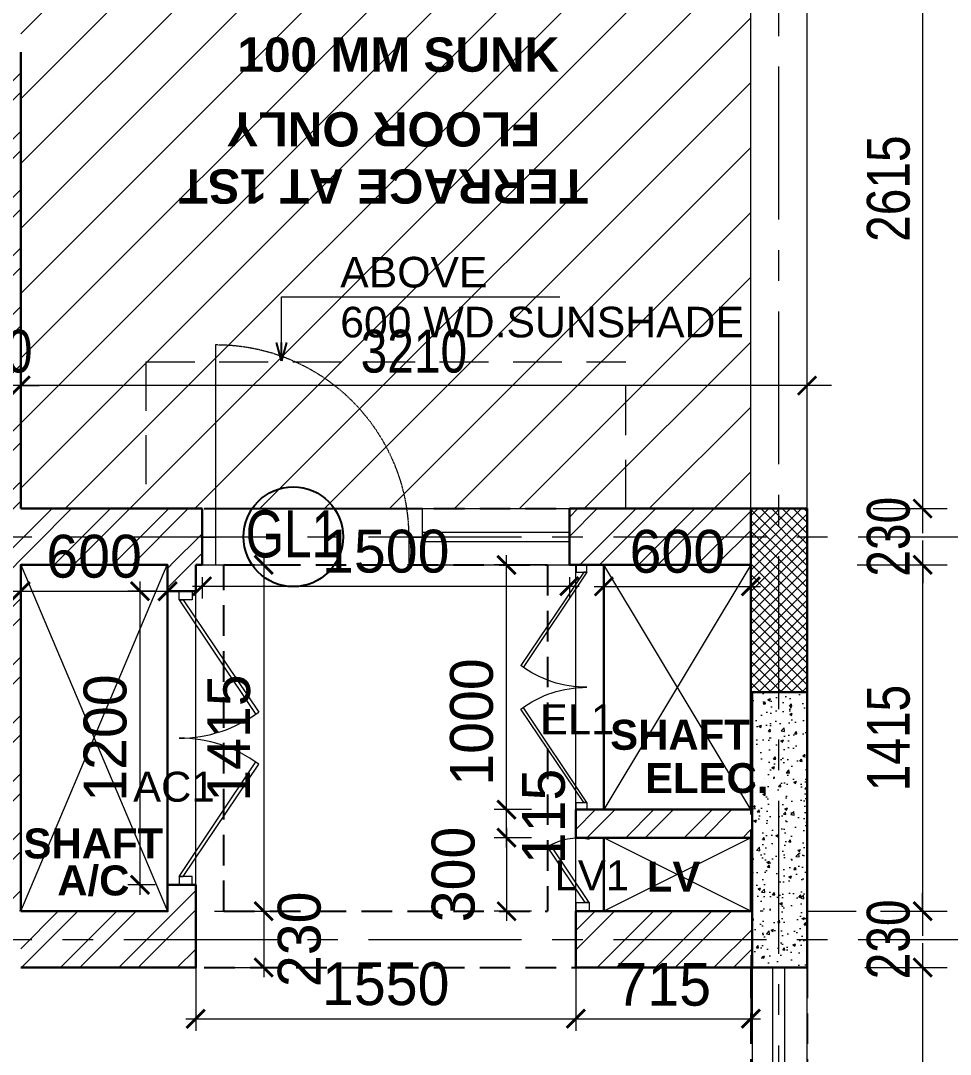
# Model space of a CAD drawing. Header units: millimetres. Extents: x -286480 to 108094, y -227925 to 10018.
# Drawn here: x -62952 to -59154, y -130936 to -126712 of the extents above; entities that cross this region are included whole.
import ezdxf

# ---------------------------------------------------------------- set-up
doc = ezdxf.new("R2010")
doc.units = ezdxf.units.MM
doc.header["$LTSCALE"] = 100
doc.header["$MEASUREMENT"] = 0
doc.header["$PDMODE"] = 67
for name, pattern in [('CENTER', [2, 1.25, -0.25, 0.25, -0.25]), ('DASHED', [0.75, 0.5, -0.25]), ('DASHED2', [0.375, 0.25, -0.125]), ('HIDDEN', [0.375, 0.25, -0.125])]:
    doc.linetypes.add(name, pattern=pattern)
doc.layers.get('0').update_dxf_attribs({"lineweight": 25})
for name, color, linetype, lineweight in [('A-ANNO-COLUMN-HATCH', 253, 'Continuous', 9), ('A-ANNO-DOOR', 40, 'Continuous', 18), ('A-ANNO-FIXTURE', 31, 'Continuous', 15), ('A-ANNO-GRID', 251, 'CENTER', 9), ('A-ANNO-TEXT', 7, 'Continuous', 25), ('A-ANNO-WALL', 1, 'Continuous', 30), ('A-DOOR', 4, 'Continuous', 9), ('AAC BLOCK HATCH', 253, 'Continuous', 5), ('ACC BLOCK', 211, 'Continuous', 30), ('beam', 3, 'Continuous', 20), ('dim', 7, 'Continuous', 13), ('DW-NO', 7, 'Continuous', 25), ('FURNITURE LAYOUT', 37, 'Continuous', 15), ('GLASS', 150, 'Continuous', 5), ('projection', 200, 'DASHED', 18), ('RAILING', 11, 'Continuous', 9), ('S-COL', 4, 'Continuous', 30), ('text', 7, 'Continuous', 9), ('TEXT-MISC', 7, 'Continuous', 20), ('WALL HATCH', 24, 'Continuous', 9)]:
    doc.layers.add(name, color=color, linetype=linetype, lineweight=lineweight)
doc.layers.add('cutout', color=7, linetype='HIDDEN', lineweight=20, true_color=0x0544ff)
doc.layers.add('hatch', color=7, linetype='Continuous', lineweight=9, true_color=0xbababa)
doc.styles.add('ARIAL', font='arial.ttf', dxfattribs={"width": 0.8})
doc.styles.add('CENTURY-GOTHIC', font='GOTHIC.TTF', dxfattribs={"height": 175})
doc.styles.add('SIZE', font='arial.ttf', dxfattribs={"width": 0.75, "height": 200})
doc.styles.get("Standard").update_dxf_attribs({"font": 'sanss___.ttf'})
doc.styles.add('Tower', font='arial.ttf', dxfattribs={"height": 250})
doc.dimstyles.new('1.125', dxfattribs={"dimtxt": 175, "dimasz": 75, "dimexe": 50, "dimexo": 50, "dimgap": 50, "dimtad": 1, "dimdec": 0, "dimrnd": 5, "dimzin": 0, "dimdsep": 46, "dimtxsty": 'CENTURY-GOTHIC', "dimblk": 'ARCHTICK', "dimcen": 5, "dimdle": 40, "dimclrd": 256, "dimclre": 8, "dimclrt": 213, "dimadec": 0, "dimazin": 0, "dimtfac": 1, "dimtdec": 0, "dimtofl": 0, "dimtmove": 2, "dimatfit": 2, "dimldrblk": 'OPEN30', "dimfxl": 80, "dimtolj": 1, "dimtzin": 0, "dimlwd": 15, "dimlwe": 9, "dimarcsym": 1})
doc.dimstyles.new('D 75', dxfattribs={"dimtxt": 175, "dimasz": 75, "dimexe": 100, "dimexo": 100, "dimgap": 50, "dimtad": 1, "dimdec": 0, "dimrnd": 5, "dimzin": 0, "dimdsep": 46, "dimtxsty": 'ARIAL', "dimblk": 'ARCHTICK', "dimcen": 0.09, "dimdle": 100, "dimclrd": 256, "dimclrt": 256, "dimadec": 0, "dimazin": 0, "dimtfac": 1, "dimtdec": 0, "dimtix": 1, "dimtofl": 0, "dimtmove": 1, "dimatfit": 3, "dimfxl": 135, "dimtolj": 1, "dimtzin": 0, "dimlwd": 9, "dimlwe": 9, "dimarcsym": 0})
pattern_1 = [(45, (-50166.78, 65801.18), (-119.32427, 119.32427), []), (45, (-50087.23, 65801.18), (-119.32427, 119.32427), [])]

# ---------------------------------------------------------------- blocks, each defined once
blk = doc.blocks.new('A$C0E3E786B-flat-1')
at = {"ltscale": 0.1}
for p, q in [((855.2, 288.7, 0), (240.1, -46.1, 0)), ((1735, -1224.8, 0), (922.8, 268.6, 0)), ((220.2, -113.9, 0), (1032.4, -1607.3, 0)), ((1500.5, -885, 0), (875.6, -1225.1, 0)), ((1532.3, -852, 0), (1444.7, -899.7, 0)), ((1500.5, -885, 0), (1482.4, -924.7, 0)), ((1701.1, -1254, 0), (1500.5, -885, 0)), ((1444.7, -899.7, 0), (752.9, -1093.3, 0)), ((829.6, -1234.5, 0), (1444.7, -899.7, 0)), ((875.6, -1225.1, 0), (918.9, -1231.4, 0)), ((1076.3, -1594.1, 0), (875.6, -1225.1, 0)), ((1076.3, -1594.1, 0), (1701.1, -1254, 0)), ((1701.1, -1254, 0), (1654.4, -1240.9, 0)), ((1100.1, -1627.4, 0), (1715.1, -1292.6, 0)), ((1076.3, -1594.1, 0), (1090.9, -1547.7, 0))]:
    blk.add_line(p, q, dxfattribs=at)
for centre, start_param, end_param in [((879, 244.7, 0), 1.628397, 3.199193), ((264, -90, 0), 3.199193, 4.76999), ((1691.3, -1248.7, 0), 0.057601, 1.628397), ((1076.2, -1583.5, 0), 4.76999, 6.340786)]:
    blk.add_ellipse(centre, major_axis=(21.3, -45.2), ratio=0.996988, start_param=start_param, end_param=end_param, dxfattribs=at)
blk = doc.blocks.new('_ArchTick')
at = {"const_width": 0.15}
blk.add_lwpolyline([(-0.5, -0.5), (0.5, 0.5)], dxfattribs=at)
blk = doc.blocks.new('*D799')
at = {"layer": 'Defpoints', "color": 0, "ltscale": 0.1, "transparency": 16777216}
for p in [(-62951.6, -128202.9), (-59739.1, -128440.5, 178.8), (-62951.6, -128536.4, -55.4)]:
    blk.add_point(p, dxfattribs=at)
at = {"layer": 'dim', "color": 0, "lineweight": 9, "ltscale": 0.1, "transparency": 16777216}
for p, q in [((-62951.6, -128436.4), (-62951.6, -128102.9)), ((-59739.1, -128340.5), (-59739.1, -128102.9))]:
    blk.add_line(p, q, dxfattribs=at)
at = {"layer": 'dim', "lineweight": 9, "ltscale": 0.1, "transparency": 16777216}
blk.add_line((-59639.1, -128202.9), (-63051.6, -128202.9), dxfattribs=at)
at = {"layer": 'dim', "lineweight": 9, "ltscale": 0.1, "transparency": 16777216, "xscale": 75, "yscale": 75, "zscale": 75, "rotation": 180}
blk.add_blockref('_ArchTick', (-62951.6, -128202.9), dxfattribs=at)
at = {"layer": 'dim', "lineweight": 9, "ltscale": 0.1, "transparency": 16777216, "xscale": 75, "yscale": 75, "zscale": 75}
blk.add_blockref('_ArchTick', (-59739.1, -128202.9), dxfattribs=at)
at = {"layer": 'dim', "ltscale": 0.1, "transparency": 16777216, "insert": (-61345.4, -128063.5), "char_height": 175, "attachment_point": 5, "style": 'ARIAL'}
blk.add_mtext('\\A1;3210', dxfattribs=at)
blk = doc.blocks.new('*D800')
at = {"layer": 'Defpoints', "color": 0, "ltscale": 0.1, "transparency": 16777216}
for p in [(-63181.6, -128202.9), (-63181.6, -128526.4, -7.1), (-62951.6, -128526.4)]:
    blk.add_point(p, dxfattribs=at)
at = {"layer": 'dim', "color": 0, "lineweight": 9, "ltscale": 0.1, "transparency": 16777216}
for p, q in [((-63181.6, -128426.4), (-63181.6, -128102.9)), ((-62951.6, -128426.4), (-62951.6, -128102.9))]:
    blk.add_line(p, q, dxfattribs=at)
at = {"layer": 'dim', "lineweight": 9, "ltscale": 0.1, "transparency": 16777216}
for p, q in [((-63181.6, -128202.9), (-63256.6, -128202.9)), ((-62951.6, -128202.9), (-62876.6, -128202.9))]:
    blk.add_line(p, q, dxfattribs=at)
at = {"layer": 'dim', "lineweight": 9, "ltscale": 0.1, "transparency": 16777216, "xscale": 75, "yscale": 75, "zscale": 75}
blk.add_blockref('_ArchTick', (-63181.6, -128202.9), dxfattribs=at)
at = {"layer": 'dim', "lineweight": 9, "ltscale": 0.1, "transparency": 16777216, "xscale": 75, "yscale": 75, "zscale": 75, "rotation": 180}
blk.add_blockref('_ArchTick', (-62951.6, -128202.9), dxfattribs=at)
at = {"layer": 'dim', "ltscale": 0.1, "transparency": 16777216, "insert": (-63066.6, -128063.5), "char_height": 175, "attachment_point": 5, "style": 'ARIAL'}
blk.add_mtext('\\A1;230', dxfattribs=at)
blk = doc.blocks.new('*D866')
at = {"layer": 'Defpoints', "color": 0, "ltscale": 0.1, "transparency": 16777216}
for p in [(-62236.6, -130480.9, 1.9), (-60684.1, -130481, -46.8), (-60684.1, -130790.3)]:
    blk.add_point(p, dxfattribs=at)
at = {"layer": 'dim', "color": 8, "lineweight": 9, "ltscale": 0.1, "transparency": 16777216}
for p, q in [((-62236.6, -130530.9), (-62236.6, -130840.3)), ((-60684.1, -130531), (-60684.1, -130840.3))]:
    blk.add_line(p, q, dxfattribs=at)
at = {"layer": 'dim', "lineweight": 15, "ltscale": 0.1, "transparency": 16777216}
blk.add_line((-62276.6, -130790.3), (-60644.1, -130790.3), dxfattribs=at)
at = {"layer": 'dim', "lineweight": 15, "ltscale": 0.1, "transparency": 16777216, "xscale": 75, "yscale": 75, "zscale": 75, "rotation": 180}
blk.add_blockref('_ArchTick', (-62236.6, -130790.3), dxfattribs=at)
at = {"layer": 'dim', "lineweight": 15, "ltscale": 0.1, "transparency": 16777216, "xscale": 75, "yscale": 75, "zscale": 75}
blk.add_blockref('_ArchTick', (-60684.1, -130790.3), dxfattribs=at)
at = {"layer": 'dim', "color": 213, "ltscale": 0.1, "transparency": 16777216, "insert": (-61460.4, -130648.4), "char_height": 175, "attachment_point": 5, "style": 'CENTURY-GOTHIC'}
blk.add_mtext('\\A1;1550', dxfattribs=at)
blk = doc.blocks.new('_Open30')
at = {"color": 0, "linetype": 'ByBlock', "lineweight": -2}
for p, q in [((-1, 0.268), (0, 0)), ((0, 0), (-1, -0.268)), ((0, 0), (-1, 0))]:
    blk.add_line(p, q, dxfattribs=at)
blk = doc.blocks.new('*D749')
at = {"layer": 'Defpoints', "color": 0, "ltscale": 0.1, "transparency": 16777216}
for p in [(-60684.1, -130481, -90.8), (-59969.1, -130481, 11.8), (-59969.1, -130790.3)]:
    blk.add_point(p, dxfattribs=at)
at = {"layer": 'dim', "color": 8, "lineweight": 9, "ltscale": 0.1, "transparency": 16777216}
for p, q in [((-60684.1, -130531), (-60684.1, -130840.3)), ((-59969.1, -130531), (-59969.1, -130840.3))]:
    blk.add_line(p, q, dxfattribs=at)
at = {"layer": 'dim', "lineweight": 15, "ltscale": 0.1, "transparency": 16777216}
blk.add_line((-60724.1, -130790.3), (-59929.1, -130790.3), dxfattribs=at)
at = {"layer": 'dim', "lineweight": 15, "ltscale": 0.1, "transparency": 16777216, "xscale": 75, "yscale": 75, "zscale": 75, "rotation": 180}
blk.add_blockref('_ArchTick', (-60684.1, -130790.3), dxfattribs=at)
at = {"layer": 'dim', "lineweight": 15, "ltscale": 0.1, "transparency": 16777216, "xscale": 75, "yscale": 75, "zscale": 75}
blk.add_blockref('_ArchTick', (-59969.1, -130790.3), dxfattribs=at)
at = {"layer": 'dim', "color": 213, "ltscale": 0.1, "transparency": 16777216, "insert": (-60326.6, -130650.6), "char_height": 175, "attachment_point": 5, "style": 'CENTURY-GOTHIC'}
blk.add_mtext('\\A1;715', dxfattribs=at)
blk = doc.blocks.new('*D764')
at = {"layer": 'Defpoints', "color": 0, "ltscale": 0.1, "transparency": 16777216}
for p in [(-62351.6, -129043.3, 5.3), (-62351.6, -129043.3), (-62951.6, -129108.3)]:
    blk.add_point(p, dxfattribs=at)
at = {"layer": 'dim', "color": 8, "lineweight": 9, "ltscale": 0.1, "transparency": 16777216}
blk.add_line((-62951.6, -129058.3), (-62951.6, -128993.3), dxfattribs=at)
at = {"layer": 'dim', "lineweight": 15, "ltscale": 0.1, "transparency": 16777216}
blk.add_line((-62991.6, -129043.3), (-62311.6, -129043.3), dxfattribs=at)
at = {"layer": 'dim', "lineweight": 15, "ltscale": 0.1, "transparency": 16777216, "xscale": 75, "yscale": 75, "zscale": 75, "rotation": 180}
blk.add_blockref('_ArchTick', (-62951.6, -129043.3), dxfattribs=at)
at = {"layer": 'dim', "lineweight": 15, "ltscale": 0.1, "transparency": 16777216, "xscale": 75, "yscale": 75, "zscale": 75}
blk.add_blockref('_ArchTick', (-62351.6, -129043.3), dxfattribs=at)
at = {"layer": 'dim', "color": 213, "ltscale": 0.1, "transparency": 16777216, "insert": (-62651.6, -128901.4), "char_height": 175, "attachment_point": 5, "style": 'CENTURY-GOTHIC'}
blk.add_mtext('\\A1;600', dxfattribs=at)
blk = doc.blocks.new('*D765')
at = {"layer": 'Defpoints', "color": 0, "ltscale": 0.1, "transparency": 16777216}
for p in [(-60569.1, -128935.7), (-59969.1, -128935.7, -217.7), (-59969.1, -129023.4)]:
    blk.add_point(p, dxfattribs=at)
at = {"layer": 'dim', "color": 8, "lineweight": 9, "ltscale": 0.1, "transparency": 16777216}
for p, q in [((-60569.1, -128985.7), (-60569.1, -129073.4)), ((-59969.1, -128985.7), (-59969.1, -129073.4))]:
    blk.add_line(p, q, dxfattribs=at)
at = {"layer": 'dim', "lineweight": 15, "ltscale": 0.1, "transparency": 16777216}
blk.add_line((-60609.1, -129023.4), (-59929.1, -129023.4), dxfattribs=at)
at = {"layer": 'dim', "lineweight": 15, "ltscale": 0.1, "transparency": 16777216, "xscale": 75, "yscale": 75, "zscale": 75, "rotation": 180}
blk.add_blockref('_ArchTick', (-60569.1, -129023.4), dxfattribs=at)
at = {"layer": 'dim', "lineweight": 15, "ltscale": 0.1, "transparency": 16777216, "xscale": 75, "yscale": 75, "zscale": 75}
blk.add_blockref('_ArchTick', (-59969.1, -129023.4), dxfattribs=at)
at = {"layer": 'dim', "color": 213, "ltscale": 0.1, "transparency": 16777216, "insert": (-60269.1, -128881.4), "char_height": 175, "attachment_point": 5, "style": 'CENTURY-GOTHIC'}
blk.add_mtext('\\A1;600', dxfattribs=at)
blk = doc.blocks.new('*D767')
at = {"layer": 'Defpoints', "color": 0, "ltscale": 0.1, "transparency": 16777216}
for p in [(-59603.4, -130580.8), (-59267.1, -130580.8), (-59464.4, -132081.5)]:
    blk.add_point(p, dxfattribs=at)
at = {"layer": 'dim', "lineweight": 9, "ltscale": 0.1, "transparency": 16777216}
blk.add_line((-59267.1, -132181.5), (-59267.1, -130480.8), dxfattribs=at)
at = {"layer": 'dim', "color": 0, "lineweight": 9, "ltscale": 0.1, "transparency": 16777216}
for p, q in [((-59503.4, -130580.8), (-59167.1, -130580.8)), ((-59364.4, -132081.5), (-59167.1, -132081.5))]:
    blk.add_line(p, q, dxfattribs=at)
at = {"layer": 'dim', "lineweight": 9, "ltscale": 0.1, "transparency": 16777216, "xscale": 75, "yscale": 75, "zscale": 75}
for p, rotation in [((-59267.1, -130580.8), 90), ((-59267.1, -132081.5), 270)]:
    blk.add_blockref('_ArchTick', p, dxfattribs=dict(at, rotation=rotation))
at = {"layer": 'dim', "ltscale": 0.1, "transparency": 16777216, "insert": (-59406.4, -131331.2), "char_height": 175, "attachment_point": 5, "rotation": 90, "style": 'ARIAL'}
blk.add_mtext('\\A1;1500', dxfattribs=at)
blk = doc.blocks.new('*D768')
at = {"layer": 'Defpoints', "color": 0, "ltscale": 0.1, "transparency": 16777216}
for p in [(-59502.5, -130350.8, -9.6), (-59267.4, -130350.8), (-59510.4, -130581, 3)]:
    blk.add_point(p, dxfattribs=at)
at = {"layer": 'dim', "lineweight": 9, "ltscale": 0.1, "transparency": 16777216}
for p, q in [((-59267.4, -130350.8), (-59267.4, -130275.8)), ((-59267.4, -130581), (-59267.4, -130656))]:
    blk.add_line(p, q, dxfattribs=at)
at = {"layer": 'dim', "color": 0, "lineweight": 9, "ltscale": 0.1, "transparency": 16777216}
for p, q in [((-59402.5, -130350.8), (-59167.4, -130350.8)), ((-59410.4, -130581), (-59167.4, -130581))]:
    blk.add_line(p, q, dxfattribs=at)
at = {"layer": 'dim', "lineweight": 9, "ltscale": 0.1, "transparency": 16777216, "xscale": 75, "yscale": 75, "zscale": 75}
for p, rotation in [((-59267.4, -130350.8), 270), ((-59267.4, -130581), 90)]:
    blk.add_blockref('_ArchTick', p, dxfattribs=dict(at, rotation=rotation))
at = {"layer": 'dim', "ltscale": 0.1, "transparency": 16777216, "insert": (-59406.8, -130465.9), "char_height": 175, "attachment_point": 5, "rotation": 90, "style": 'ARIAL'}
blk.add_mtext('\\A1;230', dxfattribs=at)
blk = doc.blocks.new('*D769')
at = {"layer": 'Defpoints', "color": 0, "ltscale": 0.1, "transparency": 16777216}
for p in [(-59634.1, -128935.8, -1.6), (-59267.1, -128935.8), (-59502.5, -130350.8, -9.6)]:
    blk.add_point(p, dxfattribs=at)
at = {"layer": 'dim', "lineweight": 9, "ltscale": 0.1, "transparency": 16777216}
blk.add_line((-59267.1, -130450.8), (-59267.1, -128835.8), dxfattribs=at)
at = {"layer": 'dim', "color": 0, "lineweight": 9, "ltscale": 0.1, "transparency": 16777216}
for p, q in [((-59534.1, -128935.8), (-59167.1, -128935.8)), ((-59402.5, -130350.8), (-59167.1, -130350.8))]:
    blk.add_line(p, q, dxfattribs=at)
at = {"layer": 'dim', "lineweight": 9, "ltscale": 0.1, "transparency": 16777216, "xscale": 75, "yscale": 75, "zscale": 75}
for p, rotation in [((-59267.1, -128935.8), 90), ((-59267.1, -130350.8), 270)]:
    blk.add_blockref('_ArchTick', p, dxfattribs=dict(at, rotation=rotation))
at = {"layer": 'dim', "ltscale": 0.1, "transparency": 16777216, "insert": (-59406.4, -129643.3), "char_height": 175, "attachment_point": 5, "rotation": 90, "style": 'ARIAL'}
blk.add_mtext('\\A1;1415', dxfattribs=at)
blk = doc.blocks.new('*D772')
at = {"layer": 'Defpoints', "color": 0, "ltscale": 0.1, "transparency": 16777216}
for p in [(-59531.9, -128705.8), (-59267.1, -128705.8), (-59603.4, -128935.8)]:
    blk.add_point(p, dxfattribs=at)
at = {"layer": 'dim', "lineweight": 9, "ltscale": 0.1, "transparency": 16777216}
for p, q in [((-59267.1, -128705.8), (-59267.1, -128630.8)), ((-59267.1, -128935.8), (-59267.1, -129010.8))]:
    blk.add_line(p, q, dxfattribs=at)
at = {"layer": 'dim', "color": 0, "lineweight": 9, "ltscale": 0.1, "transparency": 16777216}
for p, q in [((-59431.9, -128705.8), (-59167.1, -128705.8)), ((-59503.4, -128935.8), (-59167.1, -128935.8))]:
    blk.add_line(p, q, dxfattribs=at)
at = {"layer": 'dim', "lineweight": 9, "ltscale": 0.1, "transparency": 16777216, "xscale": 75, "yscale": 75, "zscale": 75}
for p, rotation in [((-59267.1, -128705.8), 270), ((-59267.1, -128935.8), 90)]:
    blk.add_blockref('_ArchTick', p, dxfattribs=dict(at, rotation=rotation))
at = {"layer": 'dim', "ltscale": 0.1, "transparency": 16777216, "insert": (-59406.5, -128820.8), "char_height": 175, "attachment_point": 5, "rotation": 90, "style": 'ARIAL'}
blk.add_mtext('\\A1;230', dxfattribs=at)
blk = doc.blocks.new('*D773')
at = {"layer": 'Defpoints', "color": 0, "ltscale": 0.1, "transparency": 16777216}
for p in [(-59935.9, -126090.8), (-59267.1, -126090.8), (-59569.3, -128705.8, -6.1)]:
    blk.add_point(p, dxfattribs=at)
at = {"layer": 'dim', "lineweight": 9, "ltscale": 0.1, "transparency": 16777216}
blk.add_line((-59267.1, -128805.8), (-59267.1, -125990.8), dxfattribs=at)
at = {"layer": 'dim', "color": 0, "lineweight": 9, "ltscale": 0.1, "transparency": 16777216}
for p, q in [((-59835.9, -126090.8), (-59167.1, -126090.8)), ((-59469.3, -128705.8), (-59167.1, -128705.8))]:
    blk.add_line(p, q, dxfattribs=at)
at = {"layer": 'dim', "lineweight": 9, "ltscale": 0.1, "transparency": 16777216, "xscale": 75, "yscale": 75, "zscale": 75}
for p, rotation in [((-59267.1, -126090.8), 90), ((-59267.1, -128705.8), 270)]:
    blk.add_blockref('_ArchTick', p, dxfattribs=dict(at, rotation=rotation))
at = {"layer": 'dim', "ltscale": 0.1, "transparency": 16777216, "insert": (-59406.4, -127398.3), "char_height": 175, "attachment_point": 5, "rotation": 90, "style": 'ARIAL'}
blk.add_mtext('\\A1;2615', dxfattribs=at)
blk = doc.blocks.new('*D682')
at = {"layer": 'Defpoints', "color": 0, "ltscale": 0.1, "transparency": 16777216}
for p in [(-60815, -130050.8, -50.1), (-60967, -130350.8), (-60815, -130350.8, -101.3)]:
    blk.add_point(p, dxfattribs=at)
at = {"layer": 'dim', "color": 8, "lineweight": 9, "ltscale": 0.1, "transparency": 16777216}
for p, q in [((-60865, -130050.8), (-61017, -130050.8)), ((-60865, -130350.8), (-61017, -130350.8))]:
    blk.add_line(p, q, dxfattribs=at)
at = {"layer": 'dim', "lineweight": 15, "ltscale": 0.1, "transparency": 16777216}
blk.add_line((-60967, -130010.8), (-60967, -130390.8), dxfattribs=at)
at = {"layer": 'dim', "lineweight": 15, "ltscale": 0.1, "transparency": 16777216, "xscale": 75, "yscale": 75, "zscale": 75}
for p, rotation in [((-60967, -130050.8), 90), ((-60967, -130350.8), 270)]:
    blk.add_blockref('_ArchTick', p, dxfattribs=dict(at, rotation=rotation))
at = {"layer": 'dim', "color": 213, "ltscale": 0.1, "transparency": 16777216, "insert": (-61183.9, -130200.8), "char_height": 175, "attachment_point": 5, "rotation": 90, "style": 'CENTURY-GOTHIC'}
blk.add_mtext('\\A1;300', dxfattribs=at)
blk = doc.blocks.new('*D683')
at = {"layer": 'Defpoints', "color": 0, "ltscale": 0.5, "transparency": 16777216}
for p in [(-60967, -129935.8), (-60815, -129935.8, -1.7), (-60815, -130050.8, -50.1)]:
    blk.add_point(p, dxfattribs=at)
at = {"layer": 'dim', "lineweight": 15, "ltscale": 0.5, "transparency": 16777216}
blk.add_line((-60967, -130090.8), (-60967, -129895.8), dxfattribs=at)
at = {"layer": 'dim', "color": 8, "lineweight": 9, "ltscale": 0.5, "transparency": 16777216}
for p, q in [((-60865, -129935.8), (-61017, -129935.8)), ((-60865, -130050.8), (-61017, -130050.8))]:
    blk.add_line(p, q, dxfattribs=at)
at = {"layer": 'dim', "lineweight": 15, "ltscale": 0.5, "transparency": 16777216, "xscale": 75, "yscale": 75, "zscale": 75}
for p, rotation in [((-60967, -129935.8), 90), ((-60967, -130050.8), 270)]:
    blk.add_blockref('_ArchTick', p, dxfattribs=dict(at, rotation=rotation))
at = {"layer": 'dim', "color": 213, "ltscale": 0.5, "transparency": 16777216, "insert": (-60815, -129963.8), "char_height": 175, "attachment_point": 5, "rotation": 90, "style": 'CENTURY-GOTHIC'}
blk.add_mtext('\\A1;115', dxfattribs=at)
blk = doc.blocks.new('*D684')
at = {"layer": 'Defpoints', "color": 0, "ltscale": 0.5, "transparency": 16777216}
for p in [(-60967, -128935.8), (-60760, -128935.8, 282.7), (-60815, -129935.8, -1.7)]:
    blk.add_point(p, dxfattribs=at)
at = {"layer": 'dim', "lineweight": 15, "ltscale": 0.5, "transparency": 16777216}
blk.add_line((-60967, -129975.8), (-60967, -128895.8), dxfattribs=at)
at = {"layer": 'dim', "color": 8, "lineweight": 9, "ltscale": 0.5, "transparency": 16777216}
for p, q in [((-60810, -128935.8), (-61017, -128935.8)), ((-60865, -129935.8), (-61017, -129935.8))]:
    blk.add_line(p, q, dxfattribs=at)
at = {"layer": 'dim', "lineweight": 15, "ltscale": 0.5, "transparency": 16777216, "xscale": 75, "yscale": 75, "zscale": 75}
for p, rotation in [((-60967, -128935.8), 90), ((-60967, -129935.8), 270)]:
    blk.add_blockref('_ArchTick', p, dxfattribs=dict(at, rotation=rotation))
at = {"layer": 'dim', "color": 213, "ltscale": 0.5, "transparency": 16777216, "insert": (-61108.9, -129577.7), "char_height": 175, "attachment_point": 5, "rotation": 90, "style": 'CENTURY-GOTHIC'}
blk.add_mtext('\\A1;1000', dxfattribs=at)
blk = doc.blocks.new('door-700')
at = {"linetype": 'Continuous'}
for p, q in [((-50, 100), (-50, 800)), ((-800, 100), (-800, 0)), ((0, 100), (0, 0))]:
    blk.add_line(p, q, dxfattribs=at)
at = {"linetype": 'DASHED2', "ltscale": 0.1}
blk.add_arc((-50, 100), 700, 90, 180, dxfattribs=at)
at = {"linetype": 'Continuous'}
for points in [[(-750, 0), (-800, 0), (-800, 100), (-750, 100)], [(0, 0), (-50, 0), (-50, 100), (0, 100)]]:
    blk.add_3dface(points, dxfattribs=at)
blk = doc.blocks.new('*D734')
at = {"layer": 'Defpoints', "color": 0, "ltscale": 0.1, "transparency": 16777216}
for p in [(-62210.4, -128935.7, -79.3), (-60710.4, -128935.7, -79.3), (-60710.4, -129022.7)]:
    blk.add_point(p, dxfattribs=at)
at = {"layer": 'dim', "color": 8, "lineweight": 9, "ltscale": 0.1, "transparency": 16777216}
for p, q in [((-62210.4, -128985.7), (-62210.4, -129072.7)), ((-60710.4, -128985.7), (-60710.4, -129072.7))]:
    blk.add_line(p, q, dxfattribs=at)
at = {"layer": 'dim', "lineweight": 15, "ltscale": 0.1, "transparency": 16777216}
blk.add_line((-62250.4, -129022.7), (-60670.4, -129022.7), dxfattribs=at)
at = {"layer": 'dim', "lineweight": 15, "ltscale": 0.1, "transparency": 16777216, "xscale": 75, "yscale": 75, "zscale": 75, "rotation": 180}
blk.add_blockref('_ArchTick', (-62210.4, -129022.7), dxfattribs=at)
at = {"layer": 'dim', "lineweight": 15, "ltscale": 0.1, "transparency": 16777216, "xscale": 75, "yscale": 75, "zscale": 75}
blk.add_blockref('_ArchTick', (-60710.4, -129022.7), dxfattribs=at)
at = {"layer": 'dim', "color": 213, "ltscale": 0.1, "transparency": 16777216, "insert": (-61460.4, -128880.8), "char_height": 175, "attachment_point": 5, "style": 'CENTURY-GOTHIC'}
blk.add_mtext('\\A1;1500', dxfattribs=at)
blk = doc.blocks.new('FTHF')
at = {"layer": 'A-DOOR'}
for p, q in [((6806800.1, -19385.3), (6807386.9, -19777.2)), ((6806800.1, -19385.3), (6806800.1, -19405.3)), ((6806800.1, -19405.3), (6807374.5, -19792.1)), ((6808216.2, -19385.3), (6807629.3, -19777.2)), ((6808216.2, -19405.3), (6807641.8, -19792.1)), ((6808216.2, -19385.3), (6808216.2, -19405.3))]:
    blk.add_line(p, q, dxfattribs=at)
for points in [[(6806756.4, -19385.3), (6806756.4, -19450.9), (6806800.1, -19450.9), (6806800.1, -19385.3)], [(6808259.9, -19385.3), (6808259.9, -19450.9), (6808216.2, -19450.9), (6808216.2, -19385.3)]]:
    blk.add_lwpolyline(points, close=True, dxfattribs=at)
for centre, start, end in [((6806822, -19385.3), 323.6333, 0), ((6808194.3, -19385.3), 180, 216.3667)]:
    blk.add_arc(centre, 686.2, start, end, dxfattribs=at)
blk = doc.blocks.new('*D677')
at = {"layer": 'Defpoints', "color": 0, "ltscale": 0.1, "transparency": 16777216}
for p in [(-62210.4, -128935.7, -70.1), (-62209.6, -130350.9, 20.2), (-61959, -130350.9)]:
    blk.add_point(p, dxfattribs=at)
at = {"layer": 'dim', "lineweight": 15, "ltscale": 0.1, "transparency": 16777216}
blk.add_line((-61959, -128895.7), (-61959, -130390.9), dxfattribs=at)
at = {"layer": 'dim', "color": 8, "lineweight": 9, "ltscale": 0.1, "transparency": 16777216}
for p, q in [((-62160.4, -128935.7), (-61909, -128935.7)), ((-62159.6, -130350.9), (-61909, -130350.9))]:
    blk.add_line(p, q, dxfattribs=at)
at = {"layer": 'dim', "lineweight": 15, "ltscale": 0.1, "transparency": 16777216, "xscale": 75, "yscale": 75, "zscale": 75}
for p, rotation in [((-61959, -128935.7), 90), ((-61959, -130350.9), 270)]:
    blk.add_blockref('_ArchTick', p, dxfattribs=dict(at, rotation=rotation))
at = {"layer": 'dim', "color": 213, "ltscale": 0.1, "transparency": 16777216, "insert": (-62100.9, -129643.3), "char_height": 175, "attachment_point": 5, "rotation": 90, "style": 'CENTURY-GOTHIC'}
blk.add_mtext('\\A1;1415', dxfattribs=at)
blk = doc.blocks.new('*D678')
at = {"layer": 'Defpoints', "color": 0, "ltscale": 0.1, "transparency": 16777216}
for p in [(-62159.6, -130350.9), (-62159.4, -130580.8, -12.3), (-61959, -130580.8)]:
    blk.add_point(p, dxfattribs=at)
at = {"layer": 'dim', "lineweight": 15, "ltscale": 0.1, "transparency": 16777216}
blk.add_line((-61959, -130310.9), (-61959, -130620.8), dxfattribs=at)
at = {"layer": 'dim', "color": 8, "lineweight": 9, "ltscale": 0.1, "transparency": 16777216}
for p, q in [((-62109.6, -130350.9), (-61909, -130350.9)), ((-62109.4, -130580.8), (-61909, -130580.8))]:
    blk.add_line(p, q, dxfattribs=at)
at = {"layer": 'dim', "lineweight": 15, "ltscale": 0.1, "transparency": 16777216, "xscale": 75, "yscale": 75, "zscale": 75}
for p, rotation in [((-61959, -130350.9), 90), ((-61959, -130580.8), 270)]:
    blk.add_blockref('_ArchTick', p, dxfattribs=dict(at, rotation=rotation))
at = {"layer": 'dim', "color": 213, "ltscale": 0.1, "transparency": 16777216, "insert": (-61812.7, -130465.8), "char_height": 175, "attachment_point": 5, "rotation": 90, "style": 'CENTURY-GOTHIC'}
blk.add_mtext('\\A1;230', dxfattribs=at)
blk = doc.blocks.new('*D679')
at = {"layer": 'Defpoints', "color": 0, "ltscale": 0.1, "transparency": 16777216}
for p in [(-62464.1, -129043.3), (-62351.6, -129043.3, -67.4), (-62351.6, -130243.3, -92.8)]:
    blk.add_point(p, dxfattribs=at)
at = {"layer": 'dim', "lineweight": 15, "ltscale": 0.1, "transparency": 16777216}
blk.add_line((-62464.1, -130283.3), (-62464.1, -129003.3), dxfattribs=at)
at = {"layer": 'dim', "color": 8, "lineweight": 9, "ltscale": 0.1, "transparency": 16777216}
for p, q in [((-62401.6, -129043.3), (-62514.1, -129043.3)), ((-62401.6, -130243.3), (-62514.1, -130243.3))]:
    blk.add_line(p, q, dxfattribs=at)
at = {"layer": 'dim', "lineweight": 15, "ltscale": 0.1, "transparency": 16777216, "xscale": 75, "yscale": 75, "zscale": 75}
for p, rotation in [((-62464.1, -129043.3), 90), ((-62464.1, -130243.3), 270)]:
    blk.add_blockref('_ArchTick', p, dxfattribs=dict(at, rotation=rotation))
at = {"layer": 'dim', "color": 213, "ltscale": 0.1, "transparency": 16777216, "insert": (-62606, -129643.3), "char_height": 175, "attachment_point": 5, "rotation": 90, "style": 'CENTURY-GOTHIC'}
blk.add_mtext('\\A1;1200', dxfattribs=at)

msp = doc.modelspace()

# ---------------------------------------------------------------- hatches: boundary and pattern name
at = {"layer": 'A-ANNO-COLUMN-HATCH', "lineweight": 9, "ltscale": 0.1}
h = msp.add_hatch(dxfattribs=at)
h.set_pattern_fill('ANSI37', color=256, scale=250)
h.set_pattern_definition([(45, (-189356.698, -164961.95), (-22.097087, 22.097087), []), (135, (-189356.698, -164961.95), (-22.097087, -22.097087), [])])
h.paths.add_polyline_path([(-59969.1, -129455.8), (-59969.1, -128705.8), (-59739.1, -128705.8), (-59739.1, -129455.8)])
at = {"layer": 'AAC BLOCK HATCH'}
h = msp.add_hatch(dxfattribs=at)
h.set_pattern_fill('AR-CONC', color=256, scale=15, style=0)
h.set_pattern_definition([(50, (-169512.26, 65801.18), (107.589027, -9.41282), [11.25, -123.75]), (355, (-169512.26, 65801.18), (-20.8127, 112.82882), [9, -99]), (100.451444, (-169503.29, 65800.4), (86.776327, 103.416), [9.56103, -105.171317]), (46.1842, (-169512.26, 65831.18), (160.0862, -24.82789), [16.875, -185.625]), (96.635635, (-169498.92, 65829.11), (140.19929, 146.11779), [14.34155, -157.75706]), (351.18416, (-169512.26, 65831.18), (140.19929, 146.11779), [13.5, -148.5]), (21, (-169497.26, 65823.68), (89.536058, -60.392834), [11.25, -123.75]), (326, (-169497.26, 65823.68), (36.4973, 108.772507), [9, -99]), (71.451445, (-169489.8, 65818.65), (126.033357, 48.379673), [9.56103, -105.171317]), (37.5, (-169512.26, 65801.183), (1.823978, 49.934078), [0, -97.8, 0, -100.5, 0, -99.375]), (7.5, (-169512.26, 65801.183), (39.46043, 59.161757), [0, -57.3, 0, -95.55, 0, -37.875]), (327.5, (-169545.71, 65801.183), (80.0733654, -3.383231), [0, -37.5, 0, -117, 0, -155.25]), (317.5, (-169560.71, 65801.18), (87.477925, 15.015747), [0, -48.75, 0, -77.7, 0, -110.25])])
h.paths.add_polyline_path([(-59739.1, -130580.8), (-59964.1, -130580.8), (-59964.1, -129455.8), (-59739.1, -129455.8)])
at = {"layer": 'hatch', "lineweight": 5, "ltscale": 0.1}
h = msp.add_hatch(dxfattribs=at)
h.set_pattern_fill('ANSI31', color=256, scale=1500)
h.set_pattern_definition([(45, (-50166.78, 65801.18), (-132.58252, 132.58252), [])])
h.paths.add_polyline_path([(-62951.6, -128705.8), (-59969.1, -128705.8), (-59969.1, -126320.8), (-62951.6, -126320.8)])
at = {"layer": 'WALL HATCH', "ltscale": 0.1}
h = msp.add_hatch(dxfattribs=at)
h.set_pattern_fill('ANSI32', color=256, scale=450, style=0)
h.set_pattern_definition(pattern_1)
h.paths.add_polyline_path([(-62210.5, -128705.9), (-62210.5, -128935.8), (-62951.6, -128935.8), (-62951.6, -130350.7), (-63181.6, -130350.8), (-63181.6, -126840.9), (-62951.6, -126840.8), (-62951.6, -128705.8)])
h = msp.add_hatch(dxfattribs=at)
h.set_pattern_fill('ANSI32', color=256, scale=450, style=0)
h.set_pattern_definition(pattern_1)
h.paths.add_polyline_path([(-60710.4, -128935.6), (-60710.4, -128705.7), (-59964.1, -128705.8), (-59964.1, -128935.7)])
h = msp.add_hatch(dxfattribs=at)
h.set_pattern_fill('ANSI32', color=256, scale=450, style=0)
h.set_pattern_definition(pattern_1)
h.paths.add_polyline_path([(-62351.6, -129043.3), (-62236.6, -129043.3), (-62236.6, -128935.7), (-62351.6, -128935.7)])
h = msp.add_hatch(dxfattribs=at)
h.set_pattern_fill('ANSI32', color=256, scale=450, style=0)
h.set_pattern_definition([(45, (-189486.54, -163836.95), (-119.32427, 119.32427), []), (45, (-189407, -163836.95), (-119.32427, 119.32427), [])])
h.paths.add_polyline_path([(-60684.1, -130050.8), (-59969.1, -130050.8), (-59969.1, -129935.8), (-60684.1, -129935.8)])
h = msp.add_hatch(dxfattribs=at)
h.set_pattern_fill('ANSI32', color=256, scale=450, style=0)
h.set_pattern_definition(pattern_1)
h.paths.add_polyline_path([(-62351.6, -130350.8), (-62236.6, -130350.8), (-62236.6, -130243.3), (-62351.6, -130243.3)])
h = msp.add_hatch(dxfattribs=at)
h.set_pattern_fill('ANSI32', color=256, scale=450, style=0)
h.set_pattern_definition(pattern_1)
h.paths.add_polyline_path([(-62238.1, -130350.8), (-62951.6, -130350.8), (-62951.6, -130580.8), (-62238.1, -130580.8)])
h = msp.add_hatch(dxfattribs=at)
h.set_pattern_fill('ANSI32', color=256, scale=450, style=0)
h.set_pattern_definition([(45, (-52867.96, -26915.24), (-119.32427, 119.32427), []), (45, (-52788.41, -26915.24), (-119.32427, 119.32427), [])])
h.paths.add_polyline_path([(-59964.1, -130350.7), (-60684, -130350.9), (-60684.1, -130583.2), (-59964.1, -130580.8)])

# ---------------------------------------------------------------- linework, layer by layer
at = {"layer": 'A-ANNO-FIXTURE', "ltscale": 0.1}
for p, q in [((-60684.1, -129935.8, -15.9), (-60684.1, -128935.8, 155)), ((-60569.1, -129935.8, -15.9), (-60569.1, -128935.8, 155)), ((-62351.6, -130243.3, -30.9), (-62351.6, -129043.3, 174.2)), ((-62236.6, -130243.3, -30.9), (-62236.6, -129043.3, 174.2)), ((-60684.1, -130350.8, -86.8), (-60684.1, -130050.8, -35.5)), ((-60569.1, -130350.8, -86.8), (-60569.1, -130050.8, -35.5))]:
    msp.add_line(p, q, dxfattribs=at)
at = {"layer": 'A-ANNO-GRID', "color": 54, "ltscale": 5}
for p, q in [((-59854.1, -140524.6, -21.2), (-59854.1, -124278.4, -21.2)), ((-83530.6, -128820.8, 98.4), (-57703.4, -128820.8, 98.4))]:
    msp.add_line(p, q, dxfattribs=at)
at = {"layer": 'A-ANNO-GRID', "color": 6, "ltscale": 5}
msp.add_line((-83530.6, -130465.8, 12.8), (-57703.4, -130465.8, 12.8), dxfattribs=at)
at = {"layer": 'A-ANNO-WALL', "ltscale": 0.1}
for p, q in [((-62951.6, -128705.8, -19.6), (-62951.6, -126840.8, -19.6)), ((-62951.6, -128705.8, 175.9), (-62210.4, -128705.8, 136.7)), ((-62210.4, -128935.7, -64.7), (-62210.4, -128705.8, -64.7)), ((-60710.4, -128705.8, 54.5), (-59964.1, -128705.8, 18)), ((-60710.4, -128935.7, -64.7), (-60710.4, -128705.8, -64.7)), ((-62951.6, -128935.7, 174), (-62351.6, -128935.7, 174)), ((-62951.6, -130350.8, -19.6), (-62951.6, -128935.8, -29.2)), ((-62351.6, -129043.3, -62), (-62351.6, -128935.7, -62)), ((-62236.6, -128935.7, 174), (-62210.4, -128935.7, 174)), ((-62236.6, -129043.3, -62), (-62236.6, -128935.7, -62)), ((-60710.4, -128935.7, 174), (-59969.1, -128935.7, 174)), ((-62236.6, -129043.3, -62), (-62351.6, -129043.3, -62)), ((-62951.6, -130350.8, -19.6), (-62951.6, -129565.8, -19.6)), ((-62351.6, -130350.8, -75.9), (-62351.6, -130243.3, -87.4)), ((-62351.6, -130243.3, -87.4), (-62236.6, -130243.3, -87.4)), ((-62236.6, -130580.8, -51.2), (-62236.6, -130243.3, -87.4)), ((-62951.6, -130350.8, -29.2), (-62351.6, -130350.8, -18.6)), ((-60684.1, -130350.8, -86.8), (-59964.1, -130350.8, 13.5)), ((-60684.1, -130580.8, -80.5), (-60684.1, -130350.8, -86.8)), ((-62951.6, -130580.8, -31.1), (-62238.1, -130580.8, -1.7)), ((-60684.1, -130580.8, -88.2), (-59964.1, -130580.8, 13.4))]:
    msp.add_line(p, q, dxfattribs=at)
at = {"layer": 'A-ANNO-WALL', "ltscale": 0.1, "elevation": 12.8}
msp.add_lwpolyline([(-59969.1, -129935.8), (-60684.1, -129935.8), (-60684.1, -130050.8), (-59969.1, -130050.8)], dxfattribs=at)
at = {"layer": 'A-DOOR'}
for p, q in [((-60645.6, -130315.9, -19.6), (-60799, -130088.2, -19.6)), ((-60629.7, -130315.9, -19.6), (-60787.1, -130080.2, -19.6)), ((-60629.7, -130315.9, -19.6), (-60645.6, -130315.9, -19.6))]:
    msp.add_line(p, q, dxfattribs=at)
at = {"layer": 'A-DOOR', "elevation": -19.6}
msp.add_lwpolyline([(-60629.7, -130350.8), (-60682, -130350.8), (-60682, -130315.9), (-60629.7, -130315.9)], close=True, dxfattribs=at)
at = {"layer": 'A-DOOR'}
msp.add_arc((-60676.1, -130280.8, -19.6), 228.4, 78.2803, 122.5516, dxfattribs=at)
at = {"layer": 'ACC BLOCK', "ltscale": 0.5}
for p, q in [((-59739.1, -128705.8, 12.8), (-59739.1, -130580.8, 32.1)), ((-59964.1, -129455.8, 22.3), (-59964.1, -130580.8, 28.6)), ((-59964.1, -130580.8, 24.4), (-59739.1, -130580.9, 35.9))]:
    msp.add_line(p, q, dxfattribs=at)
at = {"layer": 'beam', "linetype": 'DASHED2', "lineweight": -2, "ltscale": 5}
for p, q in [((-62951.6, -128705.9, -19.6), (-59969.1, -128705.8, 12.8)), ((-62121.6, -128935.9, 0.8), (-60799.1, -128935.9, 12.8)), ((-60799.1, -128935.9, 12.8), (-60799.1, -130350.9, 12.8)), ((-60569.1, -128935.9, 5.4), (-60569.1, -129935.9, 10.6)), ((-60569.1, -128935.9, 37.3), (-59969.1, -128935.9, 37.3)), ((-59969.1, -129455.8, 12.8), (-59969.1, -130350.8, 24.4)), ((-59739.1, -129455.9, 37.3), (-59739.1, -132080.9, 26.3)), ((-60569.1, -130050.9, 11.3), (-60569.1, -130350.8, 12.8)), ((-62951.6, -130350.8, -62), (-62351.6, -130350.8, -62)), ((-62121.6, -130350.9, 24.8), (-60799.1, -130350.9, 12.8)), ((-60569.1, -130350.8, 24.4), (-59969.1, -130350.8, 24.4)), ((-62951.6, -130580.8, -19.6), (-59969, -130580.9, 28.2)), ((-59969, -130580.9, 39.4), (-59969.1, -132080.9, 28.2))]:
    msp.add_line(p, q, dxfattribs=at)
at = {"layer": 'beam', "linetype": 'DASHED2', "lineweight": -2, "ltscale": 5, "elevation": 12.8}
for points in [[(-62351.6, -130350.8), (-62351.6, -128935.9), (-62951.6, -128935.9), (-62951.6, -130350.9)], [(-62121.6, -130350.9), (-62121.6, -128935.9)]]:
    msp.add_lwpolyline(points, dxfattribs=at)
at = {"layer": 'cutout', "color": 5, "linetype": 'Continuous', "lineweight": 9, "ltscale": 2, "true_color": 0x1f1fff}
for p, q in [((-62951.6, -128935.7, 174), (-62351.6, -130350.8, 12.8)), ((-62951.6, -130350.8, -29.2), (-62353.1, -128935.8, -29.2)), ((-59969.1, -128935.8, 23.8), (-60569.1, -129935.8, 23.8)), ((-59969.1, -129935.8, 23.8), (-60569.1, -128935.8, 12.8)), ((-59969.1, -130050.8, 24.4), (-60569.1, -130350.8, 24.4)), ((-59969.1, -130350.8, 24.4), (-60569.1, -130050.8, 24.4))]:
    msp.add_line(p, q, dxfattribs=at)
at = {"layer": 'cutout', "color": 5, "linetype": 'Continuous', "lineweight": 30, "ltscale": 3, "true_color": 0x1f1fff}
for points, elevation in [([(-62951.6, -130350.8), (-62351.6, -130350.8), (-62351.6, -128935.8), (-62951.6, -128935.8)], -62), ([(-60569.1, -129935.8), (-59969.1, -129935.8), (-59969.1, -128935.8), (-60569.1, -128935.8)], 23.8), ([(-60569.1, -130350.8), (-59969.1, -130350.8), (-59969.1, -130050.8), (-60569.1, -130050.8)], 24.4)]:
    msp.add_lwpolyline(points, close=True, dxfattribs=dict(at, elevation=elevation))
at = {"layer": 'DW-NO', "color": 51}
msp.add_line((-62201.5, -128705.8, 136.7), (-61310.4, -128705.8, -64.7), dxfattribs=at)
msp.add_circle((-61838.1, -128820.8, -102.6), 203.6, dxfattribs=at)
at = {"layer": 'GLASS', "ltscale": 0.1}
for p, q in [((-61310.4, -128935.7, -64.7), (-61310.4, -128705.8, -64.7)), ((-61310.4, -128705.8, -64.7), (-60710.4, -128705.8, -64.7)), ((-61310.4, -128802.5, -64.7), (-60710.4, -128802.5, -64.7)), ((-61310.4, -128840.3, -64.5), (-60710.4, -128840.3, -64.7)), ((-61310.4, -128935.7, -64.7), (-60710.4, -128935.7, -64.7)), ((-59964.1, -130580.8, 24.4), (-59964.1, -132080.8, 24.4)), ((-59881, -130580.8, 24.4), (-59881, -132080.8, 24.4)), ((-59831, -130580.8, 24.4), (-59831, -132080.8, 24.4)), ((-59739.1, -132080.8, 24.4), (-59739.1, -130580.8, 35.9))]:
    msp.add_line(p, q, dxfattribs=at)
at = {"layer": 'projection', "color": 21, "ltscale": 4}
for p, q in [((-62440.5, -128105.8, 23.8), (-60480.3, -128105.8, 23.8)), ((-62440.5, -128105.8, 23.8), (-62440.5, -128705.8, 48.3)), ((-60480.3, -128705.8, 10.3), (-60480.3, -128105.8, 10.3)), ((-59739.1, -130350.9, 12.8), (-59139.1, -130350.9, 18.9))]:
    msp.add_line(p, q, dxfattribs=at)
at = {"layer": 'RAILING', "ltscale": 0.1}
for p, q in [((-59739.1, -128705.8, 12.8), (-59739.1, -126090.8, 27.8)), ((-59969.1, -128705.8, 12.8), (-59969.1, -126320.8, 12.8))]:
    msp.add_line(p, q, dxfattribs=at)
at = {"layer": 'S-COL', "ltscale": 0.1, "elevation": 12.8}
msp.add_lwpolyline([(-59969.1, -129455.8), (-59969.1, -128705.8), (-59739.1, -128705.8), (-59739.1, -129455.8)], close=True, dxfattribs=at)

# ---------------------------------------------------------------- block references
at = {"layer": 'A-ANNO-DOOR', "extrusion": (5.90536e-11, -0.002858, 0.999996), "xscale": -1.12500000387491, "yscale": 1.12500000387491, "zscale": 1.12500000387491}
msp.add_blockref('door-700', (-62210.4, -128935.4, 303.8), dxfattribs=at)
at = {"layer": 'A-DOOR'}
for p, xscale, yscale, zscale, rotation in [((-47746.9, -4656521.7, -19.6), -0.6650136527113074, 0.6650136527113074, 0.6650136527113074, 270), ((-77775.7, -5562805.9, -19.6), 0.798113234126552, 0.798113234126552, 0.798113234126552, 90.00000000000001)]:
    msp.add_blockref('FTHF', p, dxfattribs=dict(at, xscale=xscale, yscale=yscale, zscale=zscale, rotation=rotation))
at = {"layer": 'FURNITURE LAYOUT', "ltscale": 0.1, "extrusion": (-5.3212e-11, -0.002858, 0.999996), "zscale": -1, "rotation": 151.4407747083502}
msp.add_blockref('A$C0E3E786B-flat-1', (-63078.4, -129448, 386), dxfattribs=at)

# ---------------------------------------------------------------- texts
at = {"layer": 'A-ANNO-TEXT', "attachment_point": 5, "style": 'Tower'}
for s, insert, char_height, width in [('{\\fArial|b1|i0|c0|p34;\\H1.1667x;100 MM SUNK}', (-61409.5, -126851.5, 14.5), 120, 2326.881), ('{\\fArial|b1|i0|c0|p34;\\H1.1667x;SHAFT}', (-60258.4, -129630.9, 24.4), 105, 2036.021), ('\\pi-315,l420,t840;{\\fArial|b1|i0|c0|p34;\\H1.1667x;ELEC.^I}', (-60201.6, -129807.8, 37.3), 105, 2036.021), ('{\\fArial|b1|i0|c0|p34;\\H1.1667x;SHAFT}', (-62654.8, -130074.8, -17.3), 105, 2036.021), ('{\\fArial|b1|i0|c0|p34;\\H1.1667x;A/C}', (-62654.8, -130226.9, -17.3), 105, 2036.021), ('{\\fArial|b1|i0|c0|p34;\\H1.1667x;LV}', (-60284.4, -130209.4, -180.7), 105, 2036.021)]:
    msp.add_mtext(s, dxfattribs=dict(at, insert=insert, char_height=char_height, width=width))
at = {"layer": 'A-ANNO-TEXT', "extrusion": (0.02633, 0.006741, 0.999631), "insert": (-61469.6, -127271.6, 140.6), "char_height": 120, "width": 2326.881, "attachment_point": 5, "text_direction": (-0.999653, -3e-05, 0.02633), "style": 'Tower'}
msp.add_mtext('{\\fArial|b1|i0|c0|p34;\\H1.1667x;TERRACE AT 1ST FLOOR ONLY }', dxfattribs=at)
at = {"layer": 'DW-NO', "color": 51, "style": 'SIZE', "width": 0.75}
msp.add_text('GL1', height=192.53, dxfattribs=at).set_placement((-62032.5, -128905.1, -97.2))
at = {"layer": 'text', "color": 40}
for s, p in [('ABOVE', (-61646.4, -127802, 36.7)), ('600 WD.SUNSHADE', (-61646.4, -128006, 36.7))]:
    msp.add_text(s, height=125, dxfattribs=at).set_placement(p)
at = {"layer": 'TEXT-MISC'}
for s, p in [('EL1', (-60831.1, -129627.5, -19.3)), ('AC1', (-62492.2, -129903.4, -19.3)), ('LV1', (-60770.7, -130265.9, -19.3))]:
    msp.add_text(s, height=122.51, dxfattribs=at).set_placement(p)

# ---------------------------------------------------------------- dimensions: what is measured, and where the dimension line sits
at = {"layer": 'dim', "ltscale": 0.1}
for base, p1, p2, angle, dimstyle, picture, middle in [((-59267.1, -126090.8, 19), (-59569.3, -128705.8, 12.8), (-59935.9, -126090.8, 19), 90, 'D 75', '*D773', (-59406.4, -127398.3, 19)), ((-62951.6061, -128202.9311, 35.8046), (-59739.1085, -128440.453, 214.6359), (-62951.6061, -128536.4309, -19.5587), 180, 'D 75', '*D799', (-61345.3573, -128063.5211, 35.8046)), ((-59267.1, -128705.8, 12.8), (-59603.4, -128935.8, 12.8), (-59531.9, -128705.8, 12.8), 90, 'D 75', '*D772', (-59406.5, -128820.8, 12.8)), ((-59267.1, -128935.8, 22.5), (-59502.5, -130350.8, 12.8), (-59634.1, -128935.8, 20.8), 90, 'D 75', '*D769', (-59406.4, -129643.3, 22.5)), ((-61959, -130350.9, 5.4), (-62210.4, -128935.7, -64.7), (-62209.6, -130350.9, 25.6), 270, '1.125', '*D677', (-62100.9, -129643.3, 5.4)), ((-62464.1, -129043.3, 5.4), (-62351.6, -130243.3, -87.4), (-62351.6, -129043.3, -62), 270, '1.125', '*D679', (-62606, -129643.3, 5.4)), ((-60967, -130350.8, 14.5), (-60815, -130050.8, -35.5), (-60815, -130350.8, -86.8), 270, '1.125', '*D682', (-61183.9, -130200.8, 14.5)), ((-59267.4, -130350.8, 22.5), (-59510.4, -130581, 25.4), (-59502.5, -130350.8, 12.8), 90, 'D 75', '*D768', (-59406.8, -130465.9, 22.5)), ((-59267.1, -130580.8, 22.5), (-59464.4, -132081.5, 22.5), (-59603.4, -130580.8, 22.5), 90, 'D 75', '*D767', (-59406.4, -131331.2, 22.5))]:
    dim = msp.add_linear_dim(base=base, p1=p1, p2=p2, angle=angle, dimstyle=dimstyle, dxfattribs=at)
    dim.commit()
    dim.dimension.update_dxf_attribs({"geometry": picture, "text_midpoint": middle})
for base, p1, p2, dimstyle, picture, middle in [((-63181.6, -128202.9, -19.6), (-62951.6, -128526.4, -19.6), (-63181.6, -128526.4, -26.6), 'D 75', '*D800', (-63066.6, -128063.5, -19.6)), ((-59969.1, -129023.4, 230.5), (-60569.1, -128935.7, 230.5), (-59969.1, -128935.7, 12.8), '1.125', '*D765', (-60269.1, -128881.4, 230.5)), ((-62351.6, -129043.3, 168.9), (-62951.6, -129108.3, 168.9), (-62351.6, -129043.3, 174.2), '1.125', '*D764', (-62651.6, -128901.4, 168.9)), ((-60684.1085, -130790.2572, -33.0497), (-62236.6061, -130480.931, -31.1196), (-60684.1085, -130481.002, -79.8905), '1.125', '*D866', (-61460.3573, -130648.3554, -33.0497)), ((-59969.1, -130790.3, 10.9), (-60684.1, -130481, -79.9), (-59969.1, -130481, 22.7), '1.125', '*D749', (-60326.6, -130650.6, 10.9))]:
    dim = msp.add_linear_dim(base=base, p1=p1, p2=p2, dimstyle=dimstyle, dxfattribs=at)
    dim.commit()
    dim.dimension.update_dxf_attribs({"geometry": picture, "text_midpoint": middle})
dim = msp.add_aligned_dim(p1=(-62210.4, -128935.7, -64.7), p2=(-60710.4, -128935.7, -64.7), distance=-87, dimstyle='1.125', dxfattribs=at)
dim.commit()
dim.dimension.update_dxf_attribs({"geometry": '*D734', "text_midpoint": (-61460.4, -128880.8, 14.5)})
at = {"layer": 'dim', "ltscale": 0.5}
for base, p1, p2, picture, middle in [((-60967, -128935.8, 14.5), (-60815, -129935.8, 12.8), (-60760, -128935.8, 297.3), '*D684', (-61108.9, -129577.7, 14.5)), ((-60967, -129935.8, 14.5), (-60815, -130050.8, -35.5), (-60815, -129935.8, 12.8), '*D683', (-60815, -129963.8, 14.5))]:
    dim = msp.add_linear_dim(base=base, p1=p1, p2=p2, angle=270, dimstyle='1.125', dxfattribs=at)
    dim.commit()
    dim.dimension.update_dxf_attribs({"geometry": picture, "text_midpoint": middle, "dimtype": 160})
at = {"layer": 'dim', "ltscale": 0.1}
dim = msp.add_linear_dim(base=(-61959, -130580.8, 5.4), p1=(-62159.6, -130350.9, 5.4), p2=(-62159.4, -130580.8, -6.9), angle=270, dimstyle='1.125', dxfattribs=at)
dim.commit()
dim.dimension.update_dxf_attribs({"geometry": '*D678', "text_midpoint": (-61812.7, -130465.8, 5.4), "dimtype": 160})

# ---------------------------------------------------------------- leaders
at = {"layer": 'text', "color": 40}
msp.add_leader([(-61886.5, -128101.3, 36.7), (-61886.5, -127840.3, 36.7), (-60749.2, -127840.3, 36.7)], dimstyle='1.125', override={"dimtad": 0, "dimfxl": 0, "dimfxlon": 1, "dimtfill": 1, "dimarcsym": 2}, dxfattribs=at)

doc.saveas('drawing.dxf')
